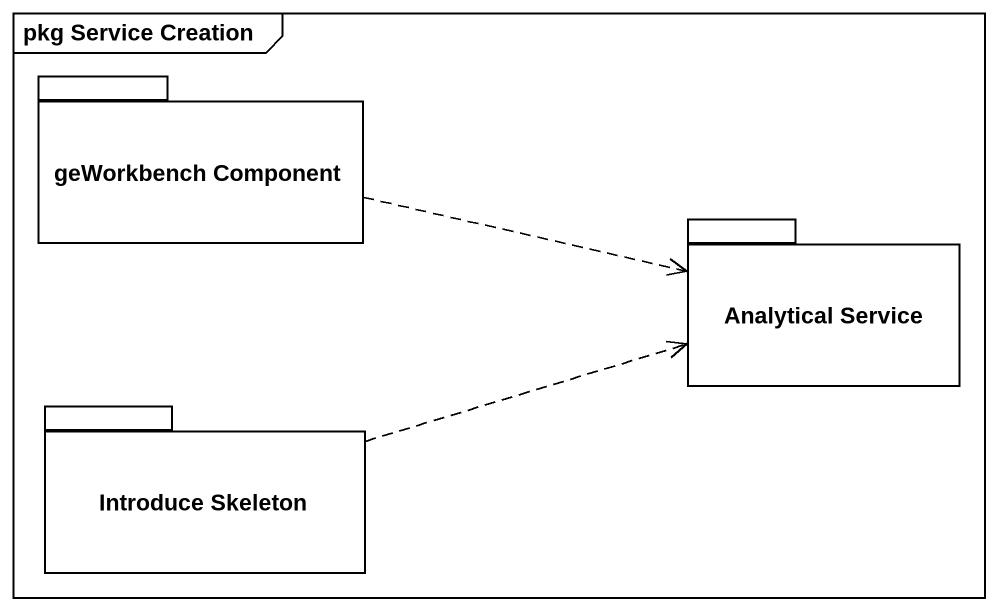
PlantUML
@startuml
mainframe pkg Service Creation
package "geWorkbench Component" as geWorkbench_Component {
}
package "Analytical Service" as Analytical_Service {
}
package "Introduce Skeleton" as Introduce_Skeleton {
}
geWorkbench_Component .right.> Analytical_Service
Introduce_Skeleton .right.> Analytical_Service
@enduml
